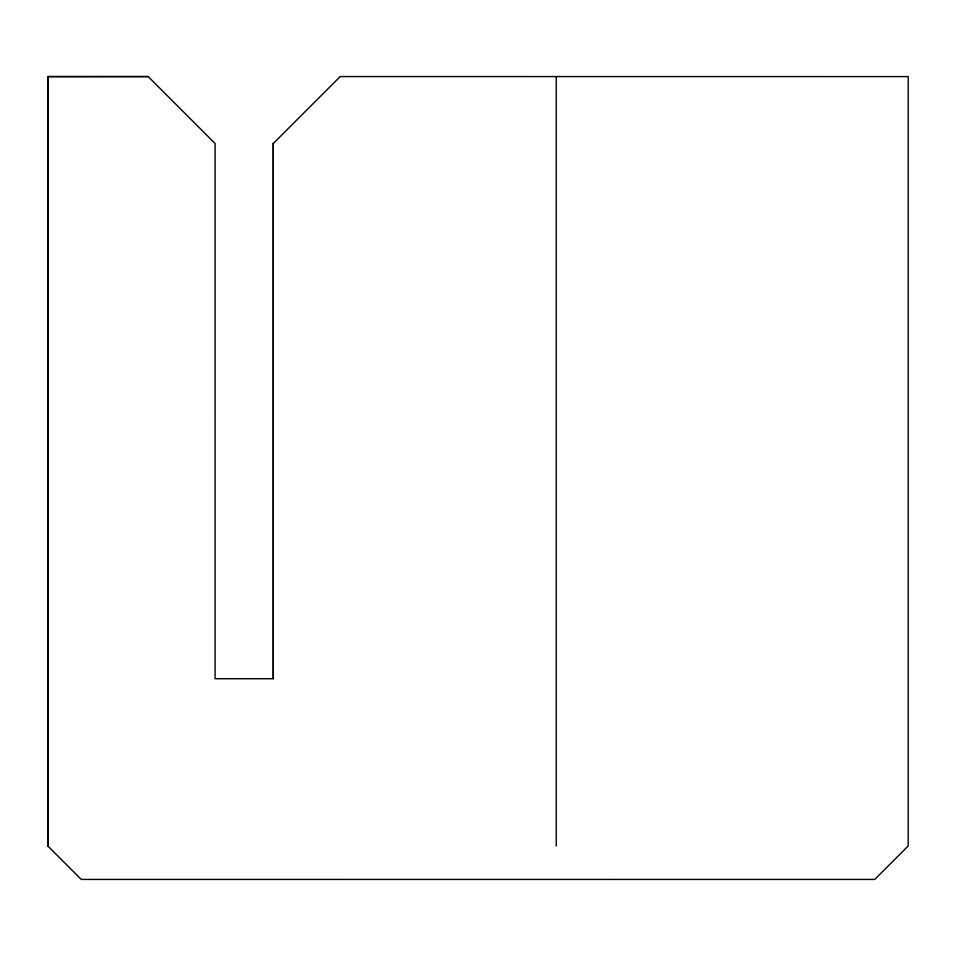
<?xml version="1.0" encoding="UTF-8"?>
<svg xmlns="http://www.w3.org/2000/svg" width="956" height="956" viewBox="0 0 956 956"><rect width="100%" height="100%" fill="white"/><g stroke="black" fill="none" stroke-linecap="round" stroke-linejoin="round"><path stroke-width="1.43" d="M273.285 143.484L340.193 76.564L908.2 76.588L908.2 845.988L874.74 879.436L81.248 879.424L47.8 845.976L47.884 76.588L148.168 76.564L215.088 143.484L215.1 678.712L273.285 678.712L273.285 143.472L273.285 678.664M148.18 76.588L47.884 76.588L47.884 845.976M556.237 76.588L556.237 845.964"/></g></svg>
